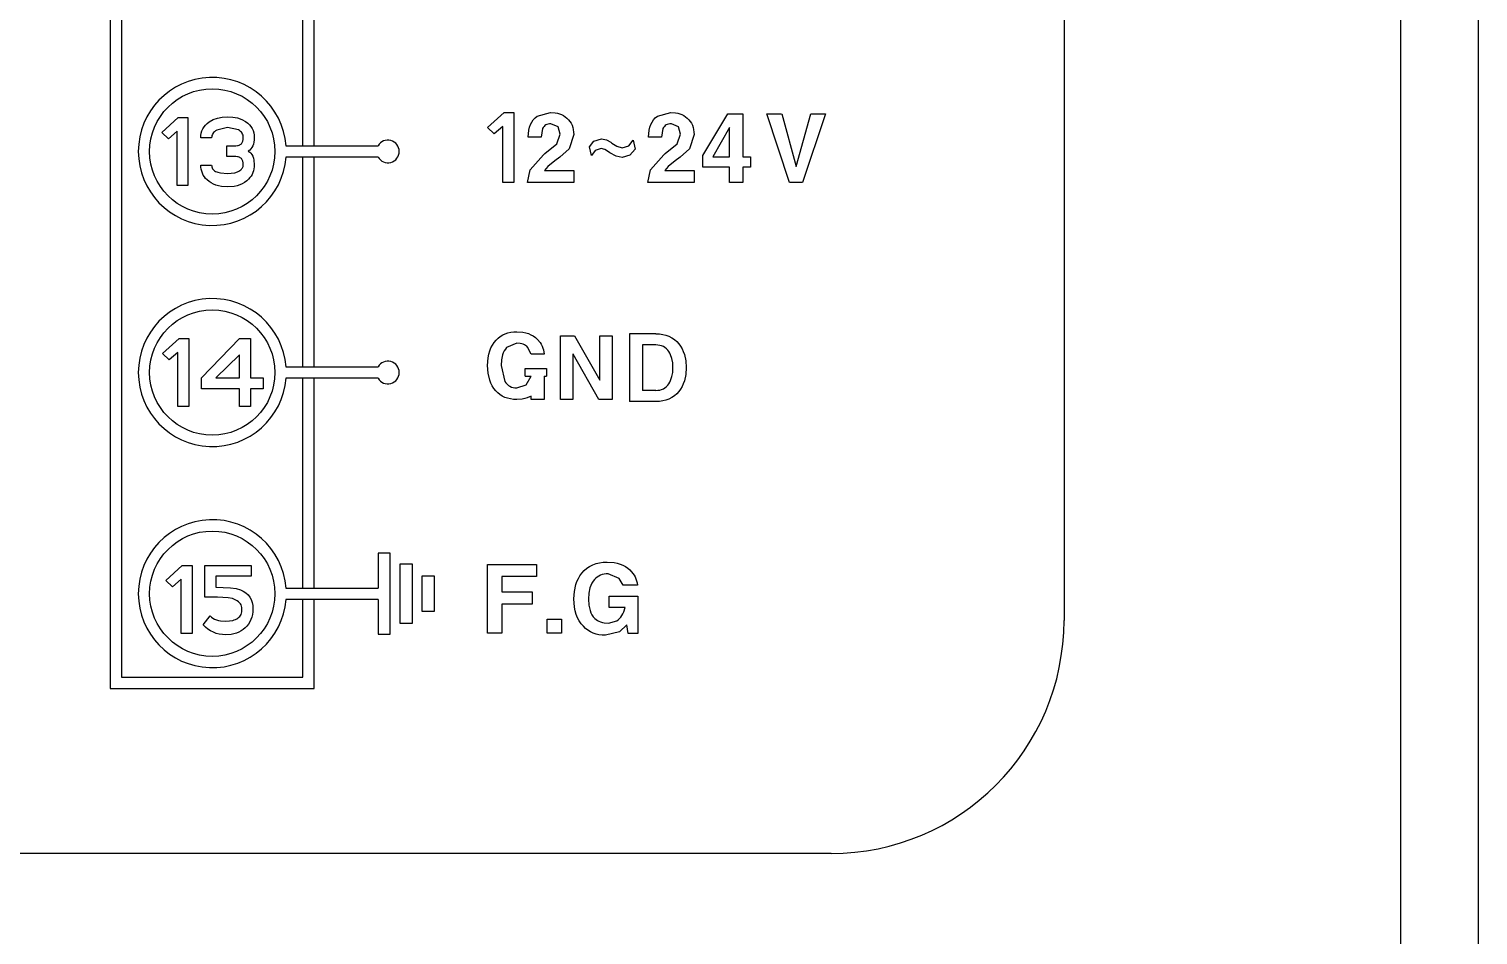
# Model space of a CAD drawing. Header units: millimetres. Extents: x 509 to 2635, y 363 to 1089.
# Drawn here: x 681.61 to 709.6, y 644.36 to 661.86 of the extents above; entities that cross this region are included whole.
import ezdxf

# ---------------------------------------------------------------- set-up
doc = ezdxf.new("R2010")
doc.units = ezdxf.units.MM

msp = doc.modelspace()

# ---------------------------------------------------------------- linework, layer by layer
for p, q in [((708.105, 734.939), (708.105, 636.939)), ((709.605, 734.939), (709.605, 636.939)), ((683.176, 712.752), (683.176, 649.126)), ((683.395, 712.533), (683.395, 649.345)), ((701.605, 711.439), (701.605, 650.439)), ((686.895, 659.607), (686.895, 663.659)), ((687.114, 659.607), (687.114, 663.659)), ((690.468, 659.961), (690.786, 660.25)), ((690.786, 660.25), (690.974, 660.25)), ((690.974, 660.25), (690.974, 658.899)), ((691.423, 660.176), (691.682, 660.25)), ((691.682, 660.25), (691.774, 660.243)), ((691.774, 660.243), (691.818, 660.234)), ((691.818, 660.234), (691.858, 660.223)), ((693.748, 660.176), (694.007, 660.25)), ((694.007, 660.25), (694.1, 660.243)), ((694.1, 660.243), (694.143, 660.234)), ((694.143, 660.234), (694.184, 660.223)), ((684.171, 659.865), (684.489, 660.154)), ((684.489, 660.154), (684.677, 660.154)), ((684.677, 660.154), (684.677, 658.84)), ((684.966, 659.936), (684.989, 659.973)), ((684.989, 659.973), (685.017, 660.008)), ((685.017, 660.008), (685.05, 660.04)), ((685.05, 660.04), (685.089, 660.069)), ((685.089, 660.069), (685.165, 660.112)), ((685.165, 660.112), (685.249, 660.143)), ((685.441, 659.957), (685.233, 659.909)), ((685.249, 660.143), (685.341, 660.161)), ((685.341, 660.161), (685.441, 660.168)), ((685.441, 660.168), (685.541, 660.162)), ((685.651, 659.913), (685.441, 659.957)), ((685.541, 660.162), (685.633, 660.144)), ((685.633, 660.144), (685.717, 660.115)), ((685.717, 660.115), (685.792, 660.074)), ((685.792, 660.074), (685.831, 660.045)), ((685.831, 660.045), (685.864, 660.013)), ((685.864, 660.013), (685.893, 659.979)), ((685.893, 659.979), (685.916, 659.942)), ((690.597, 659.836), (690.468, 659.961)), ((690.764, 659.982), (690.597, 659.836)), ((690.764, 658.899), (690.764, 659.982)), ((691.264, 659.906), (691.277, 659.964)), ((691.277, 659.964), (691.296, 660.017)), ((691.296, 660.017), (691.319, 660.065)), ((691.319, 660.065), (691.349, 660.107)), ((691.349, 660.107), (691.383, 660.144)), ((691.383, 660.144), (691.423, 660.176)), ((691.543, 659.961), (691.531, 659.939)), ((691.557, 659.98), (691.543, 659.961)), ((691.574, 659.996), (691.557, 659.98)), ((691.593, 660.009), (691.574, 659.996)), ((691.614, 660.019), (691.593, 660.009)), ((691.638, 660.027), (691.614, 660.019)), ((691.664, 660.031), (691.638, 660.027)), ((691.692, 660.032), (691.664, 660.031)), ((691.829, 659.97), (691.692, 660.032)), ((691.872, 659.831), (691.829, 659.97)), ((691.858, 660.223), (691.897, 660.208)), ((691.897, 660.208), (691.934, 660.189)), ((691.934, 660.189), (691.968, 660.167)), ((691.968, 660.167), (692, 660.142)), ((692, 660.142), (692.031, 660.111)), ((692.031, 660.111), (692.058, 660.078)), ((692.058, 660.078), (692.08, 660.042)), ((692.08, 660.042), (692.099, 660.004)), ((692.099, 660.004), (692.113, 659.962)), ((692.113, 659.962), (692.123, 659.918)), ((693.589, 659.906), (693.602, 659.964)), ((693.602, 659.964), (693.621, 660.017)), ((693.621, 660.017), (693.645, 660.065)), ((693.645, 660.065), (693.674, 660.107)), ((693.674, 660.107), (693.708, 660.144)), ((693.708, 660.144), (693.748, 660.176)), ((693.868, 659.961), (693.856, 659.939)), ((693.882, 659.98), (693.868, 659.961)), ((693.899, 659.996), (693.882, 659.98)), ((693.918, 660.009), (693.899, 659.996)), ((693.939, 660.019), (693.918, 660.009)), ((693.963, 660.027), (693.939, 660.019)), ((693.989, 660.031), (693.963, 660.027)), ((694.018, 660.032), (693.989, 660.031)), ((694.154, 659.97), (694.018, 660.032)), ((694.197, 659.831), (694.154, 659.97)), ((694.184, 660.223), (694.222, 660.208)), ((694.222, 660.208), (694.259, 660.189)), ((694.259, 660.189), (694.293, 660.167)), ((694.293, 660.167), (694.325, 660.142)), ((694.325, 660.142), (694.356, 660.111)), ((694.356, 660.111), (694.383, 660.078)), ((694.383, 660.078), (694.405, 660.042)), ((694.405, 660.042), (694.424, 660.004)), ((694.424, 660.004), (694.438, 659.962)), ((694.438, 659.962), (694.448, 659.918)), ((694.625, 659.416), (695.106, 660.222)), ((695.138, 659.962), (694.816, 659.392)), ((695.106, 660.222), (695.4, 660.222)), ((695.144, 659.962), (695.138, 659.962)), ((695.142, 659.392), (695.144, 659.962)), ((695.4, 660.222), (695.4, 659.392)), ((695.864, 660.222), (696.149, 660.222)), ((696.298, 658.899), (695.864, 660.222)), ((696.15, 660.222), (696.43, 659.209)), ((696.43, 659.209), (696.715, 660.222)), ((696.994, 660.222), (696.554, 658.899)), ((696.715, 660.222), (696.993, 660.222)), ((684.299, 659.74), (684.171, 659.865)), ((684.466, 659.886), (684.299, 659.74)), ((684.466, 658.84), (684.466, 659.886)), ((684.925, 659.76), (684.927, 659.808)), ((685.135, 659.76), (684.925, 659.76)), ((684.927, 659.808), (684.935, 659.853)), ((684.935, 659.853), (684.948, 659.896)), ((684.948, 659.896), (684.966, 659.936)), ((685.136, 659.783), (685.135, 659.76)), ((685.141, 659.804), (685.136, 659.783)), ((685.149, 659.824), (685.141, 659.804)), ((685.159, 659.843), (685.149, 659.824)), ((685.173, 659.861), (685.159, 659.843)), ((685.19, 659.878), (685.173, 659.861)), ((685.21, 659.894), (685.19, 659.878)), ((685.233, 659.909), (685.21, 659.894)), ((685.674, 659.899), (685.651, 659.913)), ((685.693, 659.884), (685.674, 659.899)), ((685.71, 659.867), (685.693, 659.884)), ((685.723, 659.849), (685.71, 659.867)), ((685.734, 659.83), (685.723, 659.849)), ((685.726, 659.669), (685.733, 659.682)), ((685.733, 659.682), (685.738, 659.696)), ((685.741, 659.809), (685.734, 659.83)), ((685.738, 659.696), (685.745, 659.728)), ((685.746, 659.787), (685.741, 659.809)), ((685.745, 659.728), (685.747, 659.764)), ((685.747, 659.764), (685.746, 659.787)), ((685.916, 659.942), (685.934, 659.901)), ((685.934, 659.901), (685.947, 659.858)), ((685.95, 659.679), (685.941, 659.641)), ((685.947, 659.858), (685.955, 659.813)), ((685.955, 659.72), (685.95, 659.679)), ((685.955, 659.813), (685.957, 659.764)), ((685.957, 659.764), (685.955, 659.72)), ((691.253, 659.774), (691.264, 659.906)), ((691.504, 659.774), (691.253, 659.774)), ((691.531, 659.939), (691.504, 659.774)), ((691.802, 659.646), (691.872, 659.831)), ((692.131, 659.822), (692.041, 659.549)), ((692.123, 659.918), (692.129, 659.871)), ((692.129, 659.871), (692.131, 659.822)), ((692.437, 659.585), (692.521, 659.695)), ((692.521, 659.695), (692.668, 659.743)), ((692.668, 659.743), (692.762, 659.72)), ((692.762, 659.72), (692.848, 659.674)), ((692.848, 659.674), (692.87, 659.658)), ((693.195, 659.603), (693.281, 659.714)), ((693.281, 659.714), (693.319, 659.54)), ((693.579, 659.774), (693.589, 659.906)), ((693.829, 659.774), (693.579, 659.774)), ((693.856, 659.939), (693.829, 659.774)), ((694.127, 659.646), (694.197, 659.831)), ((694.457, 659.822), (694.367, 659.549)), ((694.448, 659.918), (694.455, 659.871)), ((694.455, 659.871), (694.457, 659.822)), ((685.428, 659.398), (685.428, 659.608)), ((685.428, 659.608), (685.599, 659.608)), ((685.599, 659.398), (685.428, 659.398)), ((685.599, 659.608), (685.633, 659.61)), ((685.633, 659.395), (685.599, 659.398)), ((685.633, 659.61), (685.649, 659.613)), ((685.649, 659.392), (685.633, 659.395)), ((685.649, 659.613), (685.664, 659.618)), ((685.664, 659.388), (685.649, 659.392)), ((685.664, 659.618), (685.677, 659.623)), ((685.677, 659.623), (685.689, 659.63)), ((685.689, 659.63), (685.7, 659.638)), ((685.7, 659.638), (685.71, 659.647)), ((685.71, 659.647), (685.719, 659.657)), ((685.719, 659.657), (685.726, 659.669)), ((685.87, 659.525), (685.843, 659.504)), ((685.843, 659.504), (685.87, 659.485)), ((685.893, 659.549), (685.87, 659.525)), ((685.87, 659.485), (685.893, 659.462)), ((685.913, 659.576), (685.893, 659.549)), ((685.893, 659.462), (685.913, 659.436)), ((685.929, 659.607), (685.913, 659.576)), ((685.913, 659.436), (685.929, 659.405)), ((685.941, 659.641), (685.929, 659.607)), ((685.929, 659.405), (685.941, 659.37)), ((686.571, 659.607), (688.352, 659.607)), ((691.288, 659.141), (691.547, 659.434)), ((691.547, 659.434), (691.574, 659.456)), ((691.574, 659.456), (691.802, 659.646)), ((692.041, 659.549), (691.86, 659.386)), ((692.472, 659.417), (692.437, 659.585)), ((692.543, 659.518), (692.472, 659.417)), ((692.663, 659.552), (692.543, 659.518)), ((692.733, 659.532), (692.663, 659.552)), ((692.8, 659.491), (692.733, 659.532)), ((692.832, 659.47), (692.8, 659.491)), ((692.949, 659.408), (692.832, 659.47)), ((692.87, 659.658), (692.965, 659.599)), ((693.064, 659.381), (692.949, 659.408)), ((692.965, 659.599), (693.066, 659.569)), ((693.213, 659.426), (693.064, 659.381)), ((693.066, 659.569), (693.195, 659.603)), ((693.319, 659.54), (693.213, 659.426)), ((693.614, 659.141), (693.872, 659.434)), ((693.872, 659.434), (693.899, 659.456)), ((693.899, 659.456), (694.127, 659.646)), ((694.367, 659.549), (694.185, 659.386)), ((694.625, 659.191), (694.625, 659.416)), ((694.816, 659.392), (695.142, 659.392)), ((695.4, 659.392), (695.545, 659.392)), ((695.545, 659.392), (695.545, 659.191)), ((684.926, 659.193), (684.925, 659.235)), ((684.925, 659.235), (685.135, 659.235)), ((684.932, 659.153), (684.926, 659.193)), ((684.942, 659.114), (684.932, 659.153)), ((684.955, 659.077), (684.942, 659.114)), ((685.135, 659.235), (685.136, 659.215)), ((685.136, 659.215), (685.14, 659.197)), ((685.14, 659.197), (685.146, 659.18)), ((685.146, 659.18), (685.154, 659.164)), ((685.154, 659.164), (685.165, 659.149)), ((685.165, 659.149), (685.178, 659.136)), ((685.178, 659.136), (685.193, 659.124)), ((685.193, 659.124), (685.211, 659.113)), ((685.211, 659.113), (685.232, 659.104)), ((685.635, 659.104), (685.659, 659.115)), ((685.659, 659.115), (685.68, 659.128)), ((685.677, 659.382), (685.664, 659.388)), ((685.689, 659.376), (685.677, 659.382)), ((685.68, 659.128), (685.696, 659.14)), ((685.7, 659.368), (685.689, 659.376)), ((685.696, 659.14), (685.709, 659.152)), ((685.71, 659.358), (685.7, 659.368)), ((685.709, 659.152), (685.721, 659.165)), ((685.719, 659.348), (685.71, 659.358)), ((685.726, 659.336), (685.719, 659.348)), ((685.721, 659.165), (685.73, 659.179)), ((685.733, 659.324), (685.726, 659.336)), ((685.73, 659.179), (685.738, 659.193)), ((685.738, 659.31), (685.733, 659.324)), ((685.745, 659.278), (685.738, 659.31)), ((685.738, 659.193), (685.743, 659.209)), ((685.743, 659.209), (685.746, 659.224)), ((685.747, 659.241), (685.745, 659.278)), ((685.746, 659.224), (685.747, 659.241)), ((685.942, 659.125), (685.93, 659.089)), ((685.941, 659.37), (685.95, 659.331)), ((685.951, 659.162), (685.942, 659.125)), ((685.95, 659.331), (685.957, 659.241)), ((685.956, 659.201), (685.951, 659.162)), ((685.957, 659.241), (685.956, 659.201)), ((688.352, 659.388), (686.571, 659.388)), ((686.895, 655.336), (686.895, 659.388)), ((687.114, 655.336), (687.114, 659.388)), ((691.24, 658.899), (691.288, 659.141)), ((691.631, 659.206), (691.565, 659.127)), ((691.565, 659.127), (692.131, 659.127)), ((691.766, 659.315), (691.631, 659.206)), ((691.86, 659.386), (691.766, 659.315)), ((692.131, 659.127), (692.131, 658.899)), ((693.565, 658.899), (693.614, 659.141)), ((693.956, 659.206), (693.89, 659.127)), ((693.89, 659.127), (694.457, 659.127)), ((694.091, 659.315), (693.956, 659.206)), ((694.185, 659.386), (694.091, 659.315)), ((694.457, 659.127), (694.457, 658.899)), ((695.142, 659.191), (694.625, 659.191)), ((695.142, 658.899), (695.142, 659.191)), ((695.545, 659.191), (695.4, 659.191)), ((695.4, 659.191), (695.4, 658.899)), ((684.677, 658.84), (684.466, 658.84)), ((684.973, 659.042), (684.955, 659.077)), ((684.994, 659.009), (684.973, 659.042)), ((685.019, 658.977), (684.994, 659.009)), ((685.048, 658.947), (685.019, 658.977)), ((685.085, 658.916), (685.048, 658.947)), ((685.126, 658.889), (685.085, 658.916)), ((685.17, 658.866), (685.126, 658.889)), ((685.217, 658.847), (685.17, 658.866)), ((685.268, 658.833), (685.217, 658.847)), ((685.232, 659.104), (685.254, 659.096)), ((685.254, 659.096), (685.307, 659.083)), ((685.322, 658.822), (685.268, 658.833)), ((685.307, 659.083), (685.441, 659.073)), ((685.441, 659.073), (685.515, 659.076)), ((685.515, 659.076), (685.58, 659.087)), ((685.625, 658.835), (685.568, 658.823)), ((685.58, 659.087), (685.635, 659.104)), ((685.678, 658.851), (685.625, 658.835)), ((685.727, 658.872), (685.678, 658.851)), ((685.772, 658.897), (685.727, 658.872)), ((685.813, 658.927), (685.772, 658.897)), ((685.85, 658.961), (685.813, 658.927)), ((685.875, 658.991), (685.85, 658.961)), ((685.897, 659.022), (685.875, 658.991)), ((685.915, 659.055), (685.897, 659.022)), ((685.93, 659.089), (685.915, 659.055)), ((690.974, 658.899), (690.764, 658.899)), ((692.131, 658.899), (691.24, 658.899)), ((694.457, 658.899), (693.565, 658.899)), ((695.4, 658.899), (695.142, 658.899)), ((696.554, 658.899), (696.298, 658.899)), ((685.441, 658.814), (685.322, 658.822)), ((685.568, 658.823), (685.441, 658.814)), ((684.186, 655.594), (684.504, 655.884)), ((684.504, 655.884), (684.692, 655.884)), ((684.692, 655.884), (684.692, 654.57)), ((684.94, 655.123), (685.673, 655.884)), ((685.673, 655.884), (685.883, 655.884)), ((685.883, 655.884), (685.883, 655.123)), ((690.532, 655.704), (690.56, 655.759)), ((690.56, 655.759), (690.593, 655.809)), ((690.593, 655.809), (690.632, 655.855)), ((690.632, 655.855), (690.671, 655.893)), ((690.671, 655.893), (690.713, 655.925)), ((690.713, 655.925), (690.759, 655.953)), ((690.759, 655.953), (690.808, 655.976)), ((690.808, 655.976), (690.859, 655.994)), ((691.034, 655.794), (690.835, 655.711)), ((690.859, 655.994), (690.914, 656.006)), ((690.914, 656.006), (690.971, 656.014)), ((690.971, 656.014), (691.032, 656.016)), ((691.032, 656.016), (691.15, 656.007)), ((691.098, 655.79), (691.034, 655.794)), ((691.127, 655.784), (691.098, 655.79)), ((691.154, 655.775), (691.127, 655.784)), ((691.15, 656.007), (691.204, 655.996)), ((691.179, 655.764), (691.154, 655.775)), ((691.202, 655.751), (691.179, 655.764)), ((691.223, 655.736), (691.202, 655.751)), ((691.204, 655.996), (691.256, 655.979)), ((691.256, 655.979), (691.304, 655.958)), ((691.304, 655.958), (691.349, 655.933)), ((691.349, 655.933), (691.39, 655.903)), ((691.39, 655.903), (691.429, 655.868)), ((691.429, 655.868), (691.482, 655.805)), ((691.482, 655.805), (691.503, 655.772)), ((691.503, 655.772), (691.522, 655.737)), ((691.877, 655.936), (692.146, 655.936)), ((691.877, 654.708), (691.877, 655.936)), ((692.146, 655.936), (692.635, 655.082)), ((692.635, 655.082), (692.636, 655.936)), ((692.636, 655.936), (692.875, 655.936)), ((692.875, 655.936), (692.875, 654.708)), ((693.207, 655.977), (693.207, 654.667)), ((693.716, 655.977), (693.207, 655.977)), ((693.463, 655.76), (693.463, 654.882)), ((693.716, 655.76), (693.463, 655.76)), ((693.716, 655.977), (693.787, 655.974)), ((693.757, 655.758), (693.716, 655.76)), ((693.795, 655.752), (693.757, 655.758)), ((693.787, 655.974), (693.852, 655.964)), ((693.83, 655.742), (693.795, 655.752)), ((693.852, 655.964), (693.914, 655.949)), ((693.914, 655.949), (693.972, 655.928)), ((693.972, 655.928), (694.026, 655.9)), ((694.026, 655.9), (694.076, 655.866)), ((694.076, 655.866), (694.121, 655.826)), ((694.121, 655.826), (694.163, 655.78)), ((694.163, 655.78), (694.196, 655.734)), ((684.315, 655.47), (684.186, 655.594)), ((684.481, 655.616), (684.315, 655.47)), ((684.481, 654.57), (684.481, 655.616)), ((685.673, 655.572), (685.214, 655.123)), ((685.673, 655.123), (685.673, 655.572)), ((690.468, 655.365), (690.478, 655.514)), ((690.478, 655.514), (690.491, 655.581)), ((690.491, 655.581), (690.509, 655.645)), ((690.509, 655.645), (690.532, 655.704)), ((690.736, 655.471), (690.729, 655.36)), ((690.756, 655.567), (690.736, 655.471)), ((690.77, 655.609), (690.756, 655.567)), ((690.789, 655.647), (690.77, 655.609)), ((690.81, 655.681), (690.789, 655.647)), ((690.835, 655.711), (690.81, 655.681)), ((691.241, 655.718), (691.223, 655.736)), ((691.306, 655.584), (691.241, 655.718)), ((691.563, 655.584), (691.306, 655.584)), ((691.522, 655.737), (691.537, 655.701)), ((691.537, 655.701), (691.549, 655.663)), ((691.549, 655.663), (691.563, 655.584)), ((692.116, 655.582), (692.116, 654.708)), ((692.119, 655.582), (692.116, 655.582)), ((692.619, 654.708), (692.119, 655.582)), ((693.863, 655.728), (693.83, 655.742)), ((693.894, 655.71), (693.863, 655.728)), ((693.922, 655.688), (693.894, 655.71)), ((693.947, 655.662), (693.922, 655.688)), ((693.97, 655.632), (693.947, 655.662)), ((693.989, 655.602), (693.97, 655.632)), ((694.004, 655.569), (693.989, 655.602)), ((694.029, 655.497), (694.004, 655.569)), ((694.044, 655.414), (694.029, 655.497)), ((694.196, 655.734), (694.225, 655.685)), ((694.225, 655.685), (694.249, 655.633)), ((694.249, 655.633), (694.269, 655.577)), ((694.269, 655.577), (694.296, 655.456)), ((686.571, 655.336), (688.352, 655.336)), ((690.478, 655.215), (690.468, 655.365)), ((690.507, 655.082), (690.478, 655.215)), ((690.729, 655.36), (690.799, 655.057)), ((691.19, 655.307), (691.607, 655.307)), ((691.19, 655.159), (691.19, 655.307)), ((691.607, 655.307), (691.607, 655.159)), ((694.029, 655.148), (694.044, 655.23)), ((694.049, 655.322), (694.044, 655.414)), ((694.044, 655.23), (694.049, 655.322)), ((694.296, 655.456), (694.305, 655.322)), ((694.305, 655.322), (694.296, 655.188)), ((684.94, 654.913), (684.94, 655.123)), ((685.673, 654.913), (684.94, 654.913)), ((685.214, 655.123), (685.673, 655.123)), ((685.673, 654.57), (685.673, 654.913)), ((685.883, 655.123), (686.133, 655.123)), ((686.133, 654.913), (685.883, 654.913)), ((685.883, 654.913), (685.883, 654.57)), ((686.133, 655.123), (686.133, 654.913)), ((688.352, 655.117), (686.571, 655.117)), ((686.895, 651.065), (686.895, 655.117)), ((687.114, 651.065), (687.114, 655.117)), ((690.529, 655.023), (690.507, 655.082)), ((690.556, 654.968), (690.529, 655.023)), ((690.588, 654.918), (690.556, 654.968)), ((690.625, 654.872), (690.588, 654.918)), ((690.799, 655.057), (690.82, 655.027)), ((690.82, 655.027), (690.844, 655.001)), ((690.844, 655.001), (690.869, 654.979)), ((690.869, 654.979), (690.897, 654.961)), ((690.897, 654.961), (690.928, 654.947)), ((690.928, 654.947), (690.961, 654.937)), ((690.961, 654.937), (690.996, 654.931)), ((690.996, 654.931), (691.034, 654.929)), ((691.034, 654.929), (691.211, 654.989)), ((691.19, 655.159), (691.306, 655.159)), ((691.211, 654.989), (691.306, 655.159)), ((691.563, 655.159), (691.563, 654.708)), ((691.563, 655.159), (691.607, 655.159)), ((693.83, 654.9), (693.863, 654.915)), ((693.863, 654.915), (693.894, 654.933)), ((693.894, 654.933), (693.922, 654.955)), ((693.922, 654.955), (693.947, 654.982)), ((693.947, 654.982), (693.97, 655.012)), ((693.97, 655.012), (693.989, 655.042)), ((693.989, 655.042), (694.004, 655.075)), ((694.004, 655.075), (694.029, 655.148)), ((694.225, 654.959), (694.196, 654.909)), ((694.249, 655.011), (694.225, 654.959)), ((694.269, 655.067), (694.249, 655.011)), ((694.296, 655.188), (694.269, 655.067)), ((690.664, 654.833), (690.625, 654.872)), ((690.706, 654.8), (690.664, 654.833)), ((690.751, 654.771), (690.706, 654.8)), ((690.8, 654.748), (690.751, 654.771)), ((690.852, 654.73), (690.8, 654.748)), ((690.908, 654.717), (690.852, 654.73)), ((690.966, 654.709), (690.908, 654.717)), ((691.029, 654.707), (690.966, 654.709)), ((691.134, 654.715), (691.029, 654.707)), ((691.184, 654.725), (691.134, 654.715)), ((691.23, 654.738), (691.184, 654.725)), ((691.274, 654.756), (691.23, 654.738)), ((691.306, 654.773), (691.274, 654.756)), ((691.306, 654.708), (691.306, 654.773)), ((691.563, 654.708), (691.306, 654.708)), ((692.116, 654.708), (691.877, 654.708)), ((692.875, 654.708), (692.619, 654.708)), ((693.716, 654.667), (693.207, 654.667)), ((693.716, 654.882), (693.463, 654.882)), ((693.676, 654.884), (693.716, 654.882)), ((693.716, 654.882), (693.757, 654.884)), ((693.787, 654.67), (693.716, 654.667)), ((693.757, 654.884), (693.795, 654.89)), ((693.852, 654.679), (693.787, 654.67)), ((693.795, 654.89), (693.83, 654.9)), ((693.914, 654.695), (693.852, 654.679)), ((693.972, 654.716), (693.914, 654.695)), ((694.026, 654.744), (693.972, 654.716)), ((694.076, 654.778), (694.026, 654.744)), ((694.121, 654.818), (694.076, 654.778)), ((694.163, 654.864), (694.121, 654.818)), ((694.196, 654.909), (694.163, 654.864)), ((684.692, 654.57), (684.481, 654.57)), ((685.883, 654.57), (685.673, 654.57)), ((688.582, 651.736), (688.352, 651.736)), ((688.352, 651.736), (688.352, 651.065)), ((688.582, 650.176), (688.582, 651.736)), ((692.562, 651.537), (692.63, 651.554)), ((692.63, 651.554), (692.703, 651.564)), ((692.703, 651.564), (692.78, 651.567)), ((692.78, 651.567), (692.91, 651.557)), ((692.91, 651.557), (692.97, 651.545)), ((684.25, 651.214), (684.568, 651.503)), ((684.568, 651.503), (684.756, 651.503)), ((684.756, 651.503), (684.756, 650.189)), ((685.004, 650.888), (685.004, 651.503)), ((685.004, 651.503), (685.901, 651.503)), ((685.214, 651.293), (685.214, 651.085)), ((685.901, 651.293), (685.214, 651.293)), ((685.901, 651.503), (685.901, 651.293)), ((688.777, 651.532), (689.008, 651.532)), ((688.777, 650.38), (688.777, 651.532)), ((689.008, 651.532), (689.008, 650.38)), ((689.203, 650.61), (689.203, 651.302)), ((689.203, 651.302), (689.434, 651.302)), ((689.434, 651.302), (689.434, 650.61)), ((690.468, 651.523), (691.409, 651.523)), ((690.468, 650.196), (690.468, 651.523)), ((691.409, 651.287), (690.743, 651.287)), ((690.743, 651.287), (690.743, 650.99)), ((691.409, 651.523), (691.409, 651.287)), ((692.221, 651.249), (692.252, 651.303)), ((692.252, 651.303), (692.288, 651.353)), ((692.288, 651.353), (692.334, 651.403)), ((692.334, 651.403), (692.384, 651.446)), ((692.384, 651.446), (692.439, 651.483)), ((692.439, 651.483), (692.498, 651.513)), ((692.498, 651.513), (692.562, 651.537)), ((692.585, 651.277), (692.557, 651.255)), ((692.616, 651.296), (692.585, 651.277)), ((692.648, 651.312), (692.616, 651.296)), ((692.682, 651.324), (692.648, 651.312)), ((692.718, 651.333), (692.682, 651.324)), ((692.756, 651.338), (692.718, 651.333)), ((692.796, 651.34), (692.756, 651.338)), ((693.012, 651.252), (692.796, 651.34)), ((692.97, 651.545), (693.027, 651.529)), ((693.027, 651.529), (693.08, 651.507)), ((693.08, 651.507), (693.129, 651.481)), ((693.129, 651.481), (693.175, 651.45)), ((693.175, 651.45), (693.217, 651.414)), ((693.217, 651.414), (693.275, 651.349)), ((693.275, 651.349), (693.298, 651.315)), ((693.298, 651.315), (693.318, 651.279)), ((693.318, 651.279), (693.334, 651.242)), ((684.379, 651.089), (684.25, 651.214)), ((684.546, 651.235), (684.379, 651.089)), ((684.546, 650.189), (684.546, 651.235)), ((685.214, 651.085), (685.5, 651.072)), ((685.5, 651.072), (685.608, 651.054)), ((685.608, 651.054), (685.691, 651.03)), ((685.691, 651.03), (685.747, 651.004)), ((685.747, 651.004), (685.796, 650.973)), ((686.571, 651.065), (688.352, 651.065)), ((692.134, 650.854), (692.143, 651)), ((692.143, 651), (692.172, 651.132)), ((692.172, 651.132), (692.194, 651.192)), ((692.194, 651.192), (692.221, 651.249)), ((692.445, 651.071), (692.423, 650.969)), ((692.461, 651.116), (692.445, 651.071)), ((692.481, 651.157), (692.461, 651.116)), ((692.504, 651.195), (692.481, 651.157)), ((692.531, 651.228), (692.504, 651.195)), ((692.557, 651.255), (692.531, 651.228)), ((693.084, 651.122), (693.012, 651.252)), ((693.361, 651.122), (693.084, 651.122)), ((693.334, 651.242), (693.347, 651.203)), ((693.347, 651.203), (693.356, 651.163)), ((693.356, 651.163), (693.361, 651.122)), ((685.125, 650.891), (685.004, 650.888)), ((685.246, 650.892), (685.125, 650.891)), ((685.454, 650.878), (685.246, 650.892)), ((685.536, 650.86), (685.454, 650.878)), ((685.602, 650.834), (685.536, 650.86)), ((685.63, 650.819), (685.602, 650.834)), ((685.654, 650.801), (685.63, 650.819)), ((685.675, 650.782), (685.654, 650.801)), ((685.692, 650.761), (685.675, 650.782)), ((685.705, 650.739), (685.692, 650.761)), ((685.714, 650.714), (685.705, 650.739)), ((685.719, 650.688), (685.714, 650.714)), ((685.796, 650.973), (685.838, 650.935)), ((685.838, 650.935), (685.871, 650.892)), ((685.871, 650.892), (685.898, 650.842)), ((685.898, 650.842), (685.917, 650.787)), ((685.917, 650.787), (685.928, 650.726)), ((685.928, 650.726), (685.932, 650.66)), ((688.352, 650.846), (686.571, 650.846)), ((686.895, 649.345), (686.895, 650.846)), ((687.114, 649.126), (687.114, 650.846)), ((688.352, 650.846), (688.352, 650.176)), ((690.743, 650.99), (691.326, 650.99)), ((691.326, 650.753), (690.743, 650.753)), ((690.743, 650.753), (690.743, 650.196)), ((691.326, 650.99), (691.326, 650.753)), ((692.145, 650.695), (692.134, 650.854)), ((692.423, 650.969), (692.416, 650.852)), ((692.416, 650.852), (692.423, 650.733)), ((692.423, 650.733), (692.433, 650.68)), ((692.814, 650.687), (692.814, 650.91)), ((692.814, 650.91), (693.368, 650.91)), ((693.368, 650.91), (693.368, 650.186)), ((684.97, 650.352), (685.104, 650.526)), ((685.104, 650.526), (685.13, 650.502)), ((685.13, 650.502), (685.159, 650.482)), ((685.159, 650.482), (685.192, 650.465)), ((685.192, 650.465), (685.228, 650.451)), ((685.228, 650.451), (685.267, 650.44)), ((685.267, 650.44), (685.309, 650.432)), ((685.309, 650.432), (685.405, 650.426)), ((685.479, 650.429), (685.543, 650.44)), ((685.543, 650.44), (685.572, 650.449)), ((685.572, 650.449), (685.598, 650.459)), ((685.598, 650.459), (685.621, 650.471)), ((685.621, 650.471), (685.642, 650.484)), ((685.642, 650.484), (685.661, 650.5)), ((685.661, 650.5), (685.677, 650.517)), ((685.677, 650.517), (685.69, 650.536)), ((685.69, 650.536), (685.702, 650.557)), ((685.702, 650.557), (685.71, 650.58)), ((685.71, 650.58), (685.716, 650.605)), ((685.716, 650.605), (685.72, 650.631)), ((685.721, 650.66), (685.719, 650.688)), ((685.72, 650.631), (685.721, 650.66)), ((685.894, 650.455), (685.873, 650.411)), ((685.91, 650.502), (685.894, 650.455)), ((685.922, 650.552), (685.91, 650.502)), ((685.929, 650.604), (685.922, 650.552)), ((685.932, 650.66), (685.929, 650.604)), ((689.434, 650.61), (689.203, 650.61)), ((691.615, 650.196), (691.615, 650.466)), ((691.615, 650.466), (691.892, 650.466)), ((691.892, 650.466), (691.892, 650.196)), ((692.159, 650.622), (692.145, 650.695)), ((692.18, 650.554), (692.159, 650.622)), ((692.205, 650.49), (692.18, 650.554)), ((692.237, 650.431), (692.205, 650.49)), ((692.274, 650.377), (692.237, 650.431)), ((692.433, 650.68), (692.446, 650.632)), ((692.446, 650.632), (692.463, 650.587)), ((692.463, 650.587), (692.484, 650.547)), ((692.484, 650.547), (692.508, 650.511)), ((692.508, 650.511), (692.537, 650.48)), ((692.537, 650.48), (692.562, 650.458)), ((692.562, 650.458), (692.59, 650.439)), ((692.59, 650.439), (692.619, 650.423)), ((692.801, 650.386), (692.962, 650.433)), ((693.122, 650.687), (692.814, 650.687)), ((692.962, 650.433), (692.991, 650.454)), ((692.991, 650.454), (693.018, 650.477)), ((693.018, 650.477), (693.042, 650.504)), ((693.042, 650.504), (693.063, 650.535)), ((693.063, 650.535), (693.082, 650.568)), ((693.082, 650.568), (693.098, 650.604)), ((693.098, 650.604), (693.122, 650.687)), ((684.756, 650.189), (684.546, 650.189)), ((685.016, 650.308), (684.97, 650.352)), ((685.064, 650.269), (685.016, 650.308)), ((685.115, 650.237), (685.064, 650.269)), ((685.168, 650.21), (685.115, 650.237)), ((685.224, 650.19), (685.168, 650.21)), ((685.282, 650.175), (685.224, 650.19)), ((685.342, 650.166), (685.282, 650.175)), ((685.405, 650.163), (685.342, 650.166)), ((685.405, 650.426), (685.479, 650.429)), ((685.514, 650.171), (685.405, 650.163)), ((685.565, 650.182), (685.514, 650.171)), ((685.614, 650.196), (685.565, 650.182)), ((685.659, 650.215), (685.614, 650.196)), ((685.702, 650.238), (685.659, 650.215)), ((685.743, 650.265), (685.702, 650.238)), ((685.78, 650.296), (685.743, 650.265)), ((685.816, 650.331), (685.78, 650.296)), ((685.847, 650.37), (685.816, 650.331)), ((685.873, 650.411), (685.847, 650.37)), ((688.352, 650.176), (688.582, 650.176)), ((689.008, 650.38), (688.777, 650.38)), ((690.743, 650.196), (690.468, 650.196)), ((691.892, 650.196), (691.615, 650.196)), ((692.317, 650.327), (692.274, 650.377)), ((692.361, 650.286), (692.317, 650.327)), ((692.407, 650.25), (692.361, 650.286)), ((692.456, 650.22), (692.407, 650.25)), ((692.507, 650.196), (692.456, 650.22)), ((692.562, 650.177), (692.507, 650.196)), ((692.619, 650.163), (692.562, 650.177)), ((692.619, 650.423), (692.651, 650.41)), ((692.679, 650.155), (692.619, 650.163)), ((692.651, 650.41), (692.686, 650.4)), ((692.742, 650.152), (692.679, 650.155)), ((692.686, 650.4), (692.722, 650.392)), ((692.722, 650.392), (692.801, 650.386)), ((693.016, 650.219), (692.742, 650.152)), ((693.157, 650.352), (693.016, 650.219)), ((693.184, 650.186), (693.157, 650.352)), ((693.368, 650.186), (693.184, 650.186)), ((683.395, 649.345), (686.895, 649.345)), ((683.176, 649.126), (687.114, 649.126))]:
    msp.add_line(p, q)
at = {"ltscale": 10}
msp.add_line((697.105, 645.939), (666.106, 645.939), dxfattribs=at)
for centre in [(685.147, 659.498), (685.147, 655.227), (685.147, 650.956)]:
    msp.add_circle(centre, 1.21)
for centre, radius, start, end in [((685.147, 659.498), 1.429, 4.3964, 355.6036), ((688.541, 659.498), 0.219, 210, 150), ((685.147, 655.227), 1.429, 4.3964, 355.6036), ((688.541, 655.227), 0.219, 210, 150), ((685.147, 650.956), 1.429, 4.3964, 355.6036)]:
    msp.add_arc(centre, radius, start, end)
msp.add_arc((697.105, 650.439), 4.5, 270, 0, dxfattribs=at)

doc.saveas('drawing.dxf')
